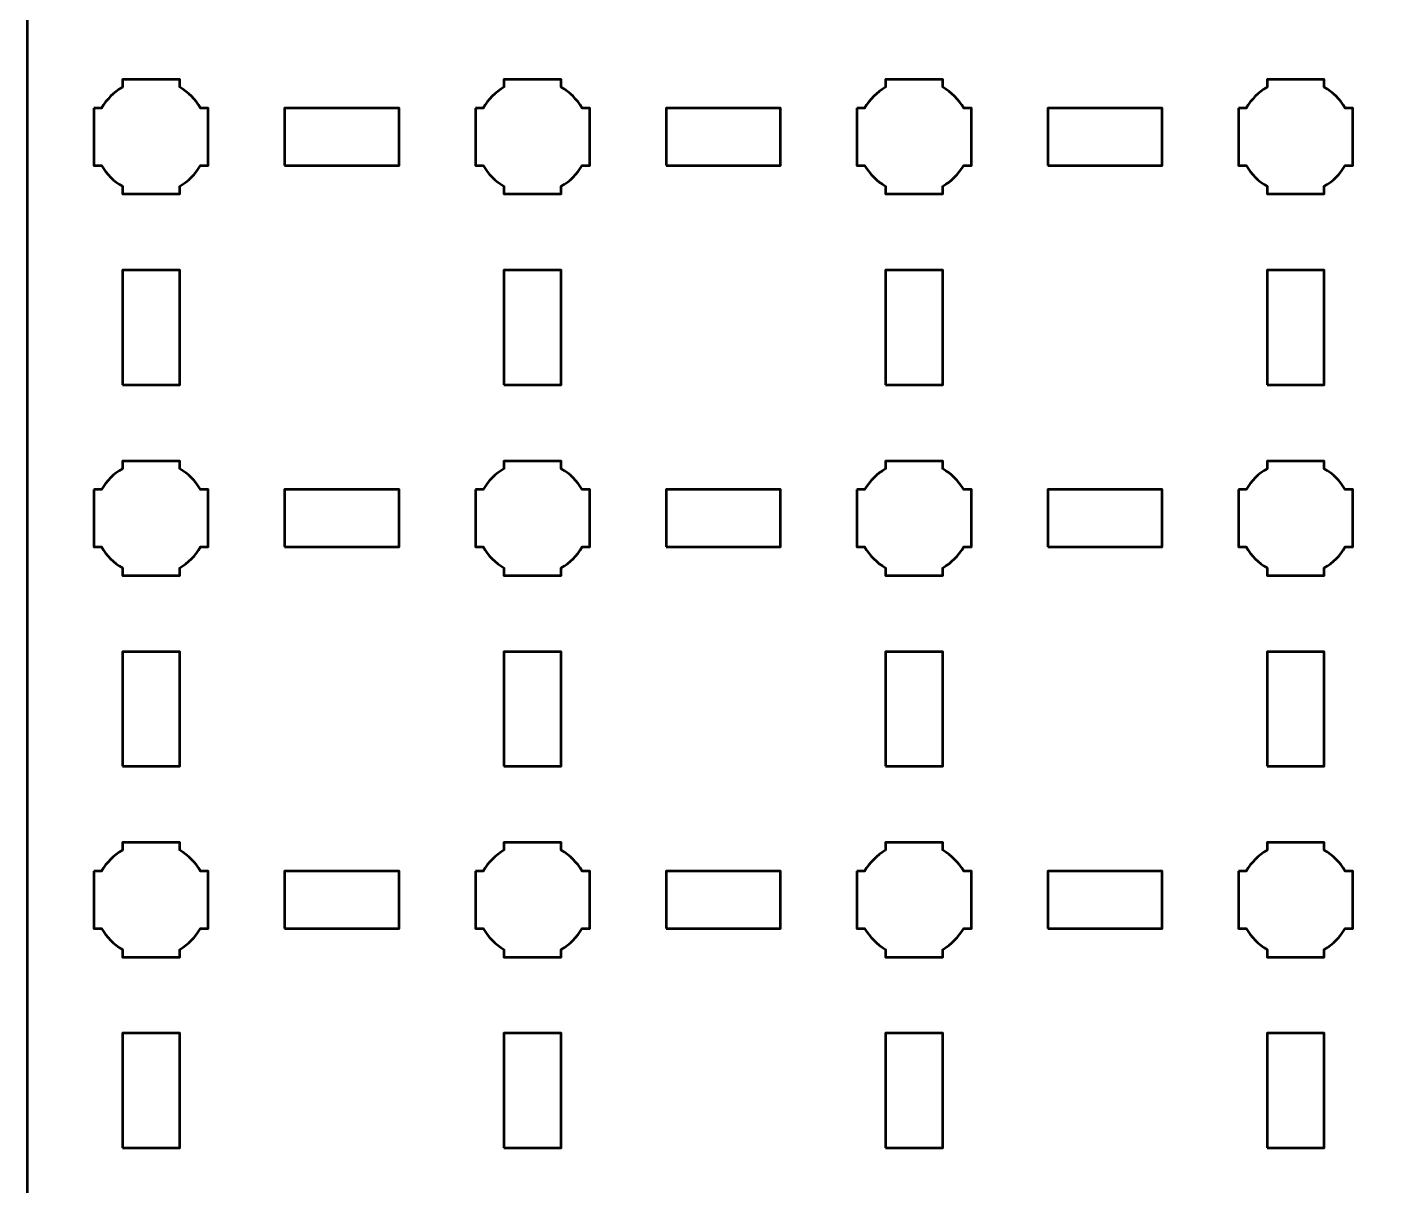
# Model space of a CAD drawing. Header units: centimetres. Extents: x -40.1 to 19.1, y -39.5 to 9.8.
# Drawn here: x -40.15 to -33.06, y -2.35 to 3.73 of the extents above; entities that cross this region are included whole.
import ezdxf

# ---------------------------------------------------------------- set-up
doc = ezdxf.new("R2010")
doc.units = ezdxf.units.CM
doc.header["$MEASUREMENT"] = 0
doc.layers.add('Layer 1', color=7, linetype='Continuous')

msp = doc.modelspace()

# ---------------------------------------------------------------- linework, layer by layer
at = {"layer": 'Layer 1', "lineweight": 53}
for points in [[(-38.8, 3), (-38.2, 3), (-38.2, 3.3), (-38.8, 3.3), (-38.8, 3)], [(-36.8, 3), (-36.2, 3), (-36.2, 3.3), (-36.8, 3.3), (-36.8, 3)], [(-34.8, 3), (-34.2, 3), (-34.2, 3.3), (-34.8, 3.3), (-34.8, 3)], [(-39.65, 1.85), (-39.35, 1.85), (-39.35, 2.45), (-39.65, 2.45), (-39.65, 1.85)], [(-37.65, 1.85), (-37.35, 1.85), (-37.35, 2.45), (-37.65, 2.45), (-37.65, 1.85)], [(-35.65, 1.85), (-35.35, 1.85), (-35.35, 2.45), (-35.65, 2.45), (-35.65, 1.85)], [(-33.65, 1.85), (-33.35, 1.85), (-33.35, 2.45), (-33.65, 2.45), (-33.65, 1.85)], [(-38.8, 1), (-38.2, 1), (-38.2, 1.3), (-38.8, 1.3), (-38.8, 1)], [(-36.8, 1), (-36.2, 1), (-36.2, 1.3), (-36.8, 1.3), (-36.8, 1)], [(-34.8, 1), (-34.2, 1), (-34.2, 1.3), (-34.8, 1.3), (-34.8, 1)], [(-39.65, -0.15), (-39.35, -0.15), (-39.35, 0.45), (-39.65, 0.45), (-39.65, -0.15)], [(-37.65, -0.15), (-37.35, -0.15), (-37.35, 0.45), (-37.65, 0.45), (-37.65, -0.15)], [(-35.65, -0.15), (-35.35, -0.15), (-35.35, 0.45), (-35.65, 0.45), (-35.65, -0.15)], [(-33.65, -0.15), (-33.35, -0.15), (-33.35, 0.45), (-33.65, 0.45), (-33.65, -0.15)], [(-38.8, -1), (-38.2, -1), (-38.2, -0.7), (-38.8, -0.7), (-38.8, -1)], [(-36.8, -1), (-36.2, -1), (-36.2, -0.7), (-36.8, -0.7), (-36.8, -1)], [(-34.8, -1), (-34.2, -1), (-34.2, -0.7), (-34.8, -0.7), (-34.8, -1)], [(-39.65, -2.15), (-39.35, -2.15), (-39.35, -1.55), (-39.65, -1.55), (-39.65, -2.15)], [(-37.65, -2.15), (-37.35, -2.15), (-37.35, -1.55), (-37.65, -1.55), (-37.65, -2.15)], [(-35.65, -2.15), (-35.35, -2.15), (-35.35, -1.55), (-35.65, -1.55), (-35.65, -2.15)], [(-33.65, -2.15), (-33.35, -2.15), (-33.35, -1.55), (-33.65, -1.55), (-33.65, -2.15)]]:
    msp.add_lwpolyline(points, close=True, dxfattribs=at)
for points, knots in [([(-40.15, -39), (-40.15, -39), (-40.15, 9.3), (-40.15, 9.3), (-40.15, 9.3), (-40.15, 9.57609), (-39.92609, 9.8), (-39.65, 9.8), (-39.65, 9.8), (-39.65, 9.8), (18.65, 9.8), (18.65, 9.8), (18.65, 9.8), (18.92609, 9.8), (19.15, 9.57609), (19.15, 9.3), (19.15, 9.3), (19.15, 9.3), (19.15, -39), (19.15, -39), (19.15, -39), (19.15, -39.27609), (18.92609, -39.5), (18.65, -39.5), (18.65, -39.5), (18.65, -39.5), (-39.65, -39.5), (-39.65, -39.5), (-39.65, -39.5), (-39.92609, -39.5), (-40.15, -39.27609), (-40.15, -39)], [0, 0, 0, 0, 0.125, 0.125, 0.125, 0.125, 0.25, 0.25, 0.25, 0.25, 0.375, 0.375, 0.375, 0.375, 0.5, 0.5, 0.5, 0.5, 0.625, 0.625, 0.625, 0.625, 0.75, 0.75, 0.75, 0.75, 0.875, 0.875, 0.875, 0.875, 1, 1, 1, 1]), ([(-39.8, 3.3), (-39.8, 3.3), (-39.75985, 3.3), (-39.75985, 3.3), (-39.75985, 3.3), (-39.7335, 3.34553), (-39.69553, 3.3835), (-39.65, 3.40985), (-39.65, 3.40985), (-39.65, 3.40985), (-39.65, 3.45), (-39.65, 3.45), (-39.65, 3.45), (-39.65, 3.45), (-39.5, 3.45), (-39.5, 3.45), (-39.5, 3.45), (-39.5, 3.45), (-39.35, 3.45), (-39.35, 3.45), (-39.35, 3.45), (-39.35, 3.45), (-39.35, 3.40985), (-39.35, 3.40985), (-39.35, 3.40985), (-39.30447, 3.3835), (-39.2665, 3.34553), (-39.24015, 3.3), (-39.24015, 3.3), (-39.24015, 3.3), (-39.2, 3.3), (-39.2, 3.3), (-39.2, 3.3), (-39.2, 3.3), (-39.2, 3.15), (-39.2, 3.15), (-39.2, 3.15), (-39.2, 3.15), (-39.2, 3), (-39.2, 3), (-39.2, 3), (-39.2, 3), (-39.24015, 3), (-39.24015, 3), (-39.24015, 3), (-39.2665, 2.95447), (-39.30447, 2.9165), (-39.35, 2.89015), (-39.35, 2.89015), (-39.35, 2.89015), (-39.35, 2.85), (-39.35, 2.85), (-39.35, 2.85), (-39.35, 2.85), (-39.5, 2.85), (-39.5, 2.85), (-39.5, 2.85), (-39.5, 2.85), (-39.65, 2.85), (-39.65, 2.85), (-39.65, 2.85), (-39.65, 2.85), (-39.65, 2.89015), (-39.65, 2.89015), (-39.65, 2.89015), (-39.69553, 2.9165), (-39.7335, 2.95447), (-39.75985, 3), (-39.75985, 3), (-39.75985, 3), (-39.8, 3), (-39.8, 3), (-39.8, 3), (-39.8, 3), (-39.8, 3.15), (-39.8, 3.15), (-39.8, 3.15), (-39.8, 3.15), (-39.8, 3.3), (-39.8, 3.3)], [0, 0, 0, 0, 0.05, 0.05, 0.05, 0.05, 0.1, 0.1, 0.1, 0.1, 0.15, 0.15, 0.15, 0.15, 0.2, 0.2, 0.2, 0.2, 0.25, 0.25, 0.25, 0.25, 0.3, 0.3, 0.3, 0.3, 0.35, 0.35, 0.35, 0.35, 0.4, 0.4, 0.4, 0.4, 0.45, 0.45, 0.45, 0.45, 0.5, 0.5, 0.5, 0.5, 0.55, 0.55, 0.55, 0.55, 0.6, 0.6, 0.6, 0.6, 0.65, 0.65, 0.65, 0.65, 0.7, 0.7, 0.7, 0.7, 0.75, 0.75, 0.75, 0.75, 0.8, 0.8, 0.8, 0.8, 0.85, 0.85, 0.85, 0.85, 0.9, 0.9, 0.9, 0.9, 0.95, 0.95, 0.95, 0.95, 1, 1, 1, 1]), ([(-37.8, 3.3), (-37.8, 3.3), (-37.75985, 3.3), (-37.75985, 3.3), (-37.75985, 3.3), (-37.7335, 3.34553), (-37.69553, 3.3835), (-37.65, 3.40985), (-37.65, 3.40985), (-37.65, 3.40985), (-37.65, 3.45), (-37.65, 3.45), (-37.65, 3.45), (-37.65, 3.45), (-37.5, 3.45), (-37.5, 3.45), (-37.5, 3.45), (-37.5, 3.45), (-37.35, 3.45), (-37.35, 3.45), (-37.35, 3.45), (-37.35, 3.45), (-37.35, 3.40985), (-37.35, 3.40985), (-37.35, 3.40985), (-37.30447, 3.3835), (-37.2665, 3.34553), (-37.24015, 3.3), (-37.24015, 3.3), (-37.24015, 3.3), (-37.2, 3.3), (-37.2, 3.3), (-37.2, 3.3), (-37.2, 3.3), (-37.2, 3.15), (-37.2, 3.15), (-37.2, 3.15), (-37.2, 3.15), (-37.2, 3), (-37.2, 3), (-37.2, 3), (-37.2, 3), (-37.24015, 3), (-37.24015, 3), (-37.24015, 3), (-37.2665, 2.95447), (-37.30447, 2.9165), (-37.35, 2.89015), (-37.35, 2.89015), (-37.35, 2.89015), (-37.35, 2.85), (-37.35, 2.85), (-37.35, 2.85), (-37.35, 2.85), (-37.5, 2.85), (-37.5, 2.85), (-37.5, 2.85), (-37.5, 2.85), (-37.65, 2.85), (-37.65, 2.85), (-37.65, 2.85), (-37.65, 2.85), (-37.65, 2.89015), (-37.65, 2.89015), (-37.65, 2.89015), (-37.69553, 2.9165), (-37.7335, 2.95447), (-37.75985, 3), (-37.75985, 3), (-37.75985, 3), (-37.8, 3), (-37.8, 3), (-37.8, 3), (-37.8, 3), (-37.8, 3.15), (-37.8, 3.15), (-37.8, 3.15), (-37.8, 3.15), (-37.8, 3.3), (-37.8, 3.3)], [0, 0, 0, 0, 0.05, 0.05, 0.05, 0.05, 0.1, 0.1, 0.1, 0.1, 0.15, 0.15, 0.15, 0.15, 0.2, 0.2, 0.2, 0.2, 0.25, 0.25, 0.25, 0.25, 0.3, 0.3, 0.3, 0.3, 0.35, 0.35, 0.35, 0.35, 0.4, 0.4, 0.4, 0.4, 0.45, 0.45, 0.45, 0.45, 0.5, 0.5, 0.5, 0.5, 0.55, 0.55, 0.55, 0.55, 0.6, 0.6, 0.6, 0.6, 0.65, 0.65, 0.65, 0.65, 0.7, 0.7, 0.7, 0.7, 0.75, 0.75, 0.75, 0.75, 0.8, 0.8, 0.8, 0.8, 0.85, 0.85, 0.85, 0.85, 0.9, 0.9, 0.9, 0.9, 0.95, 0.95, 0.95, 0.95, 1, 1, 1, 1]), ([(-35.8, 3.3), (-35.8, 3.3), (-35.75985, 3.3), (-35.75985, 3.3), (-35.75985, 3.3), (-35.7335, 3.34553), (-35.69553, 3.3835), (-35.65, 3.40985), (-35.65, 3.40985), (-35.65, 3.40985), (-35.65, 3.45), (-35.65, 3.45), (-35.65, 3.45), (-35.65, 3.45), (-35.5, 3.45), (-35.5, 3.45), (-35.5, 3.45), (-35.5, 3.45), (-35.35, 3.45), (-35.35, 3.45), (-35.35, 3.45), (-35.35, 3.45), (-35.35, 3.40985), (-35.35, 3.40985), (-35.35, 3.40985), (-35.30447, 3.3835), (-35.2665, 3.34553), (-35.24015, 3.3), (-35.24015, 3.3), (-35.24015, 3.3), (-35.2, 3.3), (-35.2, 3.3), (-35.2, 3.3), (-35.2, 3.3), (-35.2, 3.15), (-35.2, 3.15), (-35.2, 3.15), (-35.2, 3.15), (-35.2, 3), (-35.2, 3), (-35.2, 3), (-35.2, 3), (-35.24015, 3), (-35.24015, 3), (-35.24015, 3), (-35.2665, 2.95447), (-35.30447, 2.9165), (-35.35, 2.89015), (-35.35, 2.89015), (-35.35, 2.89015), (-35.35, 2.85), (-35.35, 2.85), (-35.35, 2.85), (-35.35, 2.85), (-35.5, 2.85), (-35.5, 2.85), (-35.5, 2.85), (-35.5, 2.85), (-35.65, 2.85), (-35.65, 2.85), (-35.65, 2.85), (-35.65, 2.85), (-35.65, 2.89015), (-35.65, 2.89015), (-35.65, 2.89015), (-35.69553, 2.9165), (-35.7335, 2.95447), (-35.75985, 3), (-35.75985, 3), (-35.75985, 3), (-35.8, 3), (-35.8, 3), (-35.8, 3), (-35.8, 3), (-35.8, 3.15), (-35.8, 3.15), (-35.8, 3.15), (-35.8, 3.15), (-35.8, 3.3), (-35.8, 3.3)], [0, 0, 0, 0, 0.05, 0.05, 0.05, 0.05, 0.1, 0.1, 0.1, 0.1, 0.15, 0.15, 0.15, 0.15, 0.2, 0.2, 0.2, 0.2, 0.25, 0.25, 0.25, 0.25, 0.3, 0.3, 0.3, 0.3, 0.35, 0.35, 0.35, 0.35, 0.4, 0.4, 0.4, 0.4, 0.45, 0.45, 0.45, 0.45, 0.5, 0.5, 0.5, 0.5, 0.55, 0.55, 0.55, 0.55, 0.6, 0.6, 0.6, 0.6, 0.65, 0.65, 0.65, 0.65, 0.7, 0.7, 0.7, 0.7, 0.75, 0.75, 0.75, 0.75, 0.8, 0.8, 0.8, 0.8, 0.85, 0.85, 0.85, 0.85, 0.9, 0.9, 0.9, 0.9, 0.95, 0.95, 0.95, 0.95, 1, 1, 1, 1]), ([(-33.8, 3.3), (-33.8, 3.3), (-33.75985, 3.3), (-33.75985, 3.3), (-33.75985, 3.3), (-33.7335, 3.34553), (-33.69553, 3.3835), (-33.65, 3.40985), (-33.65, 3.40985), (-33.65, 3.40985), (-33.65, 3.45), (-33.65, 3.45), (-33.65, 3.45), (-33.65, 3.45), (-33.5, 3.45), (-33.5, 3.45), (-33.5, 3.45), (-33.5, 3.45), (-33.35, 3.45), (-33.35, 3.45), (-33.35, 3.45), (-33.35, 3.45), (-33.35, 3.40985), (-33.35, 3.40985), (-33.35, 3.40985), (-33.30447, 3.3835), (-33.2665, 3.34553), (-33.24015, 3.3), (-33.24015, 3.3), (-33.24015, 3.3), (-33.2, 3.3), (-33.2, 3.3), (-33.2, 3.3), (-33.2, 3.3), (-33.2, 3.15), (-33.2, 3.15), (-33.2, 3.15), (-33.2, 3.15), (-33.2, 3), (-33.2, 3), (-33.2, 3), (-33.2, 3), (-33.24015, 3), (-33.24015, 3), (-33.24015, 3), (-33.2665, 2.95447), (-33.30447, 2.9165), (-33.35, 2.89015), (-33.35, 2.89015), (-33.35, 2.89015), (-33.35, 2.85), (-33.35, 2.85), (-33.35, 2.85), (-33.35, 2.85), (-33.5, 2.85), (-33.5, 2.85), (-33.5, 2.85), (-33.5, 2.85), (-33.65, 2.85), (-33.65, 2.85), (-33.65, 2.85), (-33.65, 2.85), (-33.65, 2.89015), (-33.65, 2.89015), (-33.65, 2.89015), (-33.69553, 2.9165), (-33.7335, 2.95447), (-33.75985, 3), (-33.75985, 3), (-33.75985, 3), (-33.8, 3), (-33.8, 3), (-33.8, 3), (-33.8, 3), (-33.8, 3.15), (-33.8, 3.15), (-33.8, 3.15), (-33.8, 3.15), (-33.8, 3.3), (-33.8, 3.3)], [0, 0, 0, 0, 0.05, 0.05, 0.05, 0.05, 0.1, 0.1, 0.1, 0.1, 0.15, 0.15, 0.15, 0.15, 0.2, 0.2, 0.2, 0.2, 0.25, 0.25, 0.25, 0.25, 0.3, 0.3, 0.3, 0.3, 0.35, 0.35, 0.35, 0.35, 0.4, 0.4, 0.4, 0.4, 0.45, 0.45, 0.45, 0.45, 0.5, 0.5, 0.5, 0.5, 0.55, 0.55, 0.55, 0.55, 0.6, 0.6, 0.6, 0.6, 0.65, 0.65, 0.65, 0.65, 0.7, 0.7, 0.7, 0.7, 0.75, 0.75, 0.75, 0.75, 0.8, 0.8, 0.8, 0.8, 0.85, 0.85, 0.85, 0.85, 0.9, 0.9, 0.9, 0.9, 0.95, 0.95, 0.95, 0.95, 1, 1, 1, 1]), ([(-39.8, 1.3), (-39.8, 1.3), (-39.75985, 1.3), (-39.75985, 1.3), (-39.75985, 1.3), (-39.7335, 1.34553), (-39.69553, 1.3835), (-39.65, 1.40985), (-39.65, 1.40985), (-39.65, 1.40985), (-39.65, 1.45), (-39.65, 1.45), (-39.65, 1.45), (-39.65, 1.45), (-39.5, 1.45), (-39.5, 1.45), (-39.5, 1.45), (-39.5, 1.45), (-39.35, 1.45), (-39.35, 1.45), (-39.35, 1.45), (-39.35, 1.45), (-39.35, 1.40985), (-39.35, 1.40985), (-39.35, 1.40985), (-39.30447, 1.3835), (-39.2665, 1.34553), (-39.24015, 1.3), (-39.24015, 1.3), (-39.24015, 1.3), (-39.2, 1.3), (-39.2, 1.3), (-39.2, 1.3), (-39.2, 1.3), (-39.2, 1.15), (-39.2, 1.15), (-39.2, 1.15), (-39.2, 1.15), (-39.2, 1), (-39.2, 1), (-39.2, 1), (-39.2, 1), (-39.24015, 1), (-39.24015, 1), (-39.24015, 1), (-39.2665, 0.95447), (-39.30447, 0.9165), (-39.35, 0.89015), (-39.35, 0.89015), (-39.35, 0.89015), (-39.35, 0.85), (-39.35, 0.85), (-39.35, 0.85), (-39.35, 0.85), (-39.5, 0.85), (-39.5, 0.85), (-39.5, 0.85), (-39.5, 0.85), (-39.65, 0.85), (-39.65, 0.85), (-39.65, 0.85), (-39.65, 0.85), (-39.65, 0.89015), (-39.65, 0.89015), (-39.65, 0.89015), (-39.69553, 0.9165), (-39.7335, 0.95447), (-39.75985, 1), (-39.75985, 1), (-39.75985, 1), (-39.8, 1), (-39.8, 1), (-39.8, 1), (-39.8, 1), (-39.8, 1.15), (-39.8, 1.15), (-39.8, 1.15), (-39.8, 1.15), (-39.8, 1.3), (-39.8, 1.3)], [0, 0, 0, 0, 0.05, 0.05, 0.05, 0.05, 0.1, 0.1, 0.1, 0.1, 0.15, 0.15, 0.15, 0.15, 0.2, 0.2, 0.2, 0.2, 0.25, 0.25, 0.25, 0.25, 0.3, 0.3, 0.3, 0.3, 0.35, 0.35, 0.35, 0.35, 0.4, 0.4, 0.4, 0.4, 0.45, 0.45, 0.45, 0.45, 0.5, 0.5, 0.5, 0.5, 0.55, 0.55, 0.55, 0.55, 0.6, 0.6, 0.6, 0.6, 0.65, 0.65, 0.65, 0.65, 0.7, 0.7, 0.7, 0.7, 0.75, 0.75, 0.75, 0.75, 0.8, 0.8, 0.8, 0.8, 0.85, 0.85, 0.85, 0.85, 0.9, 0.9, 0.9, 0.9, 0.95, 0.95, 0.95, 0.95, 1, 1, 1, 1]), ([(-37.8, 1.3), (-37.8, 1.3), (-37.75985, 1.3), (-37.75985, 1.3), (-37.75985, 1.3), (-37.7335, 1.34553), (-37.69553, 1.3835), (-37.65, 1.40985), (-37.65, 1.40985), (-37.65, 1.40985), (-37.65, 1.45), (-37.65, 1.45), (-37.65, 1.45), (-37.65, 1.45), (-37.5, 1.45), (-37.5, 1.45), (-37.5, 1.45), (-37.5, 1.45), (-37.35, 1.45), (-37.35, 1.45), (-37.35, 1.45), (-37.35, 1.45), (-37.35, 1.40985), (-37.35, 1.40985), (-37.35, 1.40985), (-37.30447, 1.3835), (-37.2665, 1.34553), (-37.24015, 1.3), (-37.24015, 1.3), (-37.24015, 1.3), (-37.2, 1.3), (-37.2, 1.3), (-37.2, 1.3), (-37.2, 1.3), (-37.2, 1.15), (-37.2, 1.15), (-37.2, 1.15), (-37.2, 1.15), (-37.2, 1), (-37.2, 1), (-37.2, 1), (-37.2, 1), (-37.24015, 1), (-37.24015, 1), (-37.24015, 1), (-37.2665, 0.95447), (-37.30447, 0.9165), (-37.35, 0.89015), (-37.35, 0.89015), (-37.35, 0.89015), (-37.35, 0.85), (-37.35, 0.85), (-37.35, 0.85), (-37.35, 0.85), (-37.5, 0.85), (-37.5, 0.85), (-37.5, 0.85), (-37.5, 0.85), (-37.65, 0.85), (-37.65, 0.85), (-37.65, 0.85), (-37.65, 0.85), (-37.65, 0.89015), (-37.65, 0.89015), (-37.65, 0.89015), (-37.69553, 0.9165), (-37.7335, 0.95447), (-37.75985, 1), (-37.75985, 1), (-37.75985, 1), (-37.8, 1), (-37.8, 1), (-37.8, 1), (-37.8, 1), (-37.8, 1.15), (-37.8, 1.15), (-37.8, 1.15), (-37.8, 1.15), (-37.8, 1.3), (-37.8, 1.3)], [0, 0, 0, 0, 0.05, 0.05, 0.05, 0.05, 0.1, 0.1, 0.1, 0.1, 0.15, 0.15, 0.15, 0.15, 0.2, 0.2, 0.2, 0.2, 0.25, 0.25, 0.25, 0.25, 0.3, 0.3, 0.3, 0.3, 0.35, 0.35, 0.35, 0.35, 0.4, 0.4, 0.4, 0.4, 0.45, 0.45, 0.45, 0.45, 0.5, 0.5, 0.5, 0.5, 0.55, 0.55, 0.55, 0.55, 0.6, 0.6, 0.6, 0.6, 0.65, 0.65, 0.65, 0.65, 0.7, 0.7, 0.7, 0.7, 0.75, 0.75, 0.75, 0.75, 0.8, 0.8, 0.8, 0.8, 0.85, 0.85, 0.85, 0.85, 0.9, 0.9, 0.9, 0.9, 0.95, 0.95, 0.95, 0.95, 1, 1, 1, 1]), ([(-35.8, 1.3), (-35.8, 1.3), (-35.75985, 1.3), (-35.75985, 1.3), (-35.75985, 1.3), (-35.7335, 1.34553), (-35.69553, 1.3835), (-35.65, 1.40985), (-35.65, 1.40985), (-35.65, 1.40985), (-35.65, 1.45), (-35.65, 1.45), (-35.65, 1.45), (-35.65, 1.45), (-35.5, 1.45), (-35.5, 1.45), (-35.5, 1.45), (-35.5, 1.45), (-35.35, 1.45), (-35.35, 1.45), (-35.35, 1.45), (-35.35, 1.45), (-35.35, 1.40985), (-35.35, 1.40985), (-35.35, 1.40985), (-35.30447, 1.3835), (-35.2665, 1.34553), (-35.24015, 1.3), (-35.24015, 1.3), (-35.24015, 1.3), (-35.2, 1.3), (-35.2, 1.3), (-35.2, 1.3), (-35.2, 1.3), (-35.2, 1.15), (-35.2, 1.15), (-35.2, 1.15), (-35.2, 1.15), (-35.2, 1), (-35.2, 1), (-35.2, 1), (-35.2, 1), (-35.24015, 1), (-35.24015, 1), (-35.24015, 1), (-35.2665, 0.95447), (-35.30447, 0.9165), (-35.35, 0.89015), (-35.35, 0.89015), (-35.35, 0.89015), (-35.35, 0.85), (-35.35, 0.85), (-35.35, 0.85), (-35.35, 0.85), (-35.5, 0.85), (-35.5, 0.85), (-35.5, 0.85), (-35.5, 0.85), (-35.65, 0.85), (-35.65, 0.85), (-35.65, 0.85), (-35.65, 0.85), (-35.65, 0.89015), (-35.65, 0.89015), (-35.65, 0.89015), (-35.69553, 0.9165), (-35.7335, 0.95447), (-35.75985, 1), (-35.75985, 1), (-35.75985, 1), (-35.8, 1), (-35.8, 1), (-35.8, 1), (-35.8, 1), (-35.8, 1.15), (-35.8, 1.15), (-35.8, 1.15), (-35.8, 1.15), (-35.8, 1.3), (-35.8, 1.3)], [0, 0, 0, 0, 0.05, 0.05, 0.05, 0.05, 0.1, 0.1, 0.1, 0.1, 0.15, 0.15, 0.15, 0.15, 0.2, 0.2, 0.2, 0.2, 0.25, 0.25, 0.25, 0.25, 0.3, 0.3, 0.3, 0.3, 0.35, 0.35, 0.35, 0.35, 0.4, 0.4, 0.4, 0.4, 0.45, 0.45, 0.45, 0.45, 0.5, 0.5, 0.5, 0.5, 0.55, 0.55, 0.55, 0.55, 0.6, 0.6, 0.6, 0.6, 0.65, 0.65, 0.65, 0.65, 0.7, 0.7, 0.7, 0.7, 0.75, 0.75, 0.75, 0.75, 0.8, 0.8, 0.8, 0.8, 0.85, 0.85, 0.85, 0.85, 0.9, 0.9, 0.9, 0.9, 0.95, 0.95, 0.95, 0.95, 1, 1, 1, 1]), ([(-33.8, 1.3), (-33.8, 1.3), (-33.75985, 1.3), (-33.75985, 1.3), (-33.75985, 1.3), (-33.7335, 1.34553), (-33.69553, 1.3835), (-33.65, 1.40985), (-33.65, 1.40985), (-33.65, 1.40985), (-33.65, 1.45), (-33.65, 1.45), (-33.65, 1.45), (-33.65, 1.45), (-33.5, 1.45), (-33.5, 1.45), (-33.5, 1.45), (-33.5, 1.45), (-33.35, 1.45), (-33.35, 1.45), (-33.35, 1.45), (-33.35, 1.45), (-33.35, 1.40985), (-33.35, 1.40985), (-33.35, 1.40985), (-33.30447, 1.3835), (-33.2665, 1.34553), (-33.24015, 1.3), (-33.24015, 1.3), (-33.24015, 1.3), (-33.2, 1.3), (-33.2, 1.3), (-33.2, 1.3), (-33.2, 1.3), (-33.2, 1.15), (-33.2, 1.15), (-33.2, 1.15), (-33.2, 1.15), (-33.2, 1), (-33.2, 1), (-33.2, 1), (-33.2, 1), (-33.24015, 1), (-33.24015, 1), (-33.24015, 1), (-33.2665, 0.95447), (-33.30447, 0.9165), (-33.35, 0.89015), (-33.35, 0.89015), (-33.35, 0.89015), (-33.35, 0.85), (-33.35, 0.85), (-33.35, 0.85), (-33.35, 0.85), (-33.5, 0.85), (-33.5, 0.85), (-33.5, 0.85), (-33.5, 0.85), (-33.65, 0.85), (-33.65, 0.85), (-33.65, 0.85), (-33.65, 0.85), (-33.65, 0.89015), (-33.65, 0.89015), (-33.65, 0.89015), (-33.69553, 0.9165), (-33.7335, 0.95447), (-33.75985, 1), (-33.75985, 1), (-33.75985, 1), (-33.8, 1), (-33.8, 1), (-33.8, 1), (-33.8, 1), (-33.8, 1.15), (-33.8, 1.15), (-33.8, 1.15), (-33.8, 1.15), (-33.8, 1.3), (-33.8, 1.3)], [0, 0, 0, 0, 0.05, 0.05, 0.05, 0.05, 0.1, 0.1, 0.1, 0.1, 0.15, 0.15, 0.15, 0.15, 0.2, 0.2, 0.2, 0.2, 0.25, 0.25, 0.25, 0.25, 0.3, 0.3, 0.3, 0.3, 0.35, 0.35, 0.35, 0.35, 0.4, 0.4, 0.4, 0.4, 0.45, 0.45, 0.45, 0.45, 0.5, 0.5, 0.5, 0.5, 0.55, 0.55, 0.55, 0.55, 0.6, 0.6, 0.6, 0.6, 0.65, 0.65, 0.65, 0.65, 0.7, 0.7, 0.7, 0.7, 0.75, 0.75, 0.75, 0.75, 0.8, 0.8, 0.8, 0.8, 0.85, 0.85, 0.85, 0.85, 0.9, 0.9, 0.9, 0.9, 0.95, 0.95, 0.95, 0.95, 1, 1, 1, 1]), ([(-39.8, -0.7), (-39.8, -0.7), (-39.75985, -0.7), (-39.75985, -0.7), (-39.75985, -0.7), (-39.7335, -0.65447), (-39.69553, -0.6165), (-39.65, -0.59015), (-39.65, -0.59015), (-39.65, -0.59015), (-39.65, -0.55), (-39.65, -0.55), (-39.65, -0.55), (-39.65, -0.55), (-39.5, -0.55), (-39.5, -0.55), (-39.5, -0.55), (-39.5, -0.55), (-39.35, -0.55), (-39.35, -0.55), (-39.35, -0.55), (-39.35, -0.55), (-39.35, -0.59015), (-39.35, -0.59015), (-39.35, -0.59015), (-39.30447, -0.6165), (-39.2665, -0.65447), (-39.24015, -0.7), (-39.24015, -0.7), (-39.24015, -0.7), (-39.2, -0.7), (-39.2, -0.7), (-39.2, -0.7), (-39.2, -0.7), (-39.2, -0.85), (-39.2, -0.85), (-39.2, -0.85), (-39.2, -0.85), (-39.2, -1), (-39.2, -1), (-39.2, -1), (-39.2, -1), (-39.24015, -1), (-39.24015, -1), (-39.24015, -1), (-39.2665, -1.04553), (-39.30447, -1.0835), (-39.35, -1.10985), (-39.35, -1.10985), (-39.35, -1.10985), (-39.35, -1.15), (-39.35, -1.15), (-39.35, -1.15), (-39.35, -1.15), (-39.5, -1.15), (-39.5, -1.15), (-39.5, -1.15), (-39.5, -1.15), (-39.65, -1.15), (-39.65, -1.15), (-39.65, -1.15), (-39.65, -1.15), (-39.65, -1.10985), (-39.65, -1.10985), (-39.65, -1.10985), (-39.69553, -1.0835), (-39.7335, -1.04553), (-39.75985, -1), (-39.75985, -1), (-39.75985, -1), (-39.8, -1), (-39.8, -1), (-39.8, -1), (-39.8, -1), (-39.8, -0.85), (-39.8, -0.85), (-39.8, -0.85), (-39.8, -0.85), (-39.8, -0.7), (-39.8, -0.7)], [0, 0, 0, 0, 0.05, 0.05, 0.05, 0.05, 0.1, 0.1, 0.1, 0.1, 0.15, 0.15, 0.15, 0.15, 0.2, 0.2, 0.2, 0.2, 0.25, 0.25, 0.25, 0.25, 0.3, 0.3, 0.3, 0.3, 0.35, 0.35, 0.35, 0.35, 0.4, 0.4, 0.4, 0.4, 0.45, 0.45, 0.45, 0.45, 0.5, 0.5, 0.5, 0.5, 0.55, 0.55, 0.55, 0.55, 0.6, 0.6, 0.6, 0.6, 0.65, 0.65, 0.65, 0.65, 0.7, 0.7, 0.7, 0.7, 0.75, 0.75, 0.75, 0.75, 0.8, 0.8, 0.8, 0.8, 0.85, 0.85, 0.85, 0.85, 0.9, 0.9, 0.9, 0.9, 0.95, 0.95, 0.95, 0.95, 1, 1, 1, 1]), ([(-37.8, -0.7), (-37.8, -0.7), (-37.75985, -0.7), (-37.75985, -0.7), (-37.75985, -0.7), (-37.7335, -0.65447), (-37.69553, -0.6165), (-37.65, -0.59015), (-37.65, -0.59015), (-37.65, -0.59015), (-37.65, -0.55), (-37.65, -0.55), (-37.65, -0.55), (-37.65, -0.55), (-37.5, -0.55), (-37.5, -0.55), (-37.5, -0.55), (-37.5, -0.55), (-37.35, -0.55), (-37.35, -0.55), (-37.35, -0.55), (-37.35, -0.55), (-37.35, -0.59015), (-37.35, -0.59015), (-37.35, -0.59015), (-37.30447, -0.6165), (-37.2665, -0.65447), (-37.24015, -0.7), (-37.24015, -0.7), (-37.24015, -0.7), (-37.2, -0.7), (-37.2, -0.7), (-37.2, -0.7), (-37.2, -0.7), (-37.2, -0.85), (-37.2, -0.85), (-37.2, -0.85), (-37.2, -0.85), (-37.2, -1), (-37.2, -1), (-37.2, -1), (-37.2, -1), (-37.24015, -1), (-37.24015, -1), (-37.24015, -1), (-37.2665, -1.04553), (-37.30447, -1.0835), (-37.35, -1.10985), (-37.35, -1.10985), (-37.35, -1.10985), (-37.35, -1.15), (-37.35, -1.15), (-37.35, -1.15), (-37.35, -1.15), (-37.5, -1.15), (-37.5, -1.15), (-37.5, -1.15), (-37.5, -1.15), (-37.65, -1.15), (-37.65, -1.15), (-37.65, -1.15), (-37.65, -1.15), (-37.65, -1.10985), (-37.65, -1.10985), (-37.65, -1.10985), (-37.69553, -1.0835), (-37.7335, -1.04553), (-37.75985, -1), (-37.75985, -1), (-37.75985, -1), (-37.8, -1), (-37.8, -1), (-37.8, -1), (-37.8, -1), (-37.8, -0.85), (-37.8, -0.85), (-37.8, -0.85), (-37.8, -0.85), (-37.8, -0.7), (-37.8, -0.7)], [0, 0, 0, 0, 0.05, 0.05, 0.05, 0.05, 0.1, 0.1, 0.1, 0.1, 0.15, 0.15, 0.15, 0.15, 0.2, 0.2, 0.2, 0.2, 0.25, 0.25, 0.25, 0.25, 0.3, 0.3, 0.3, 0.3, 0.35, 0.35, 0.35, 0.35, 0.4, 0.4, 0.4, 0.4, 0.45, 0.45, 0.45, 0.45, 0.5, 0.5, 0.5, 0.5, 0.55, 0.55, 0.55, 0.55, 0.6, 0.6, 0.6, 0.6, 0.65, 0.65, 0.65, 0.65, 0.7, 0.7, 0.7, 0.7, 0.75, 0.75, 0.75, 0.75, 0.8, 0.8, 0.8, 0.8, 0.85, 0.85, 0.85, 0.85, 0.9, 0.9, 0.9, 0.9, 0.95, 0.95, 0.95, 0.95, 1, 1, 1, 1]), ([(-35.8, -0.7), (-35.8, -0.7), (-35.75985, -0.7), (-35.75985, -0.7), (-35.75985, -0.7), (-35.7335, -0.65447), (-35.69553, -0.6165), (-35.65, -0.59015), (-35.65, -0.59015), (-35.65, -0.59015), (-35.65, -0.55), (-35.65, -0.55), (-35.65, -0.55), (-35.65, -0.55), (-35.5, -0.55), (-35.5, -0.55), (-35.5, -0.55), (-35.5, -0.55), (-35.35, -0.55), (-35.35, -0.55), (-35.35, -0.55), (-35.35, -0.55), (-35.35, -0.59015), (-35.35, -0.59015), (-35.35, -0.59015), (-35.30447, -0.6165), (-35.2665, -0.65447), (-35.24015, -0.7), (-35.24015, -0.7), (-35.24015, -0.7), (-35.2, -0.7), (-35.2, -0.7), (-35.2, -0.7), (-35.2, -0.7), (-35.2, -0.85), (-35.2, -0.85), (-35.2, -0.85), (-35.2, -0.85), (-35.2, -1), (-35.2, -1), (-35.2, -1), (-35.2, -1), (-35.24015, -1), (-35.24015, -1), (-35.24015, -1), (-35.2665, -1.04553), (-35.30447, -1.0835), (-35.35, -1.10985), (-35.35, -1.10985), (-35.35, -1.10985), (-35.35, -1.15), (-35.35, -1.15), (-35.35, -1.15), (-35.35, -1.15), (-35.5, -1.15), (-35.5, -1.15), (-35.5, -1.15), (-35.5, -1.15), (-35.65, -1.15), (-35.65, -1.15), (-35.65, -1.15), (-35.65, -1.15), (-35.65, -1.10985), (-35.65, -1.10985), (-35.65, -1.10985), (-35.69553, -1.0835), (-35.7335, -1.04553), (-35.75985, -1), (-35.75985, -1), (-35.75985, -1), (-35.8, -1), (-35.8, -1), (-35.8, -1), (-35.8, -1), (-35.8, -0.85), (-35.8, -0.85), (-35.8, -0.85), (-35.8, -0.85), (-35.8, -0.7), (-35.8, -0.7)], [0, 0, 0, 0, 0.05, 0.05, 0.05, 0.05, 0.1, 0.1, 0.1, 0.1, 0.15, 0.15, 0.15, 0.15, 0.2, 0.2, 0.2, 0.2, 0.25, 0.25, 0.25, 0.25, 0.3, 0.3, 0.3, 0.3, 0.35, 0.35, 0.35, 0.35, 0.4, 0.4, 0.4, 0.4, 0.45, 0.45, 0.45, 0.45, 0.5, 0.5, 0.5, 0.5, 0.55, 0.55, 0.55, 0.55, 0.6, 0.6, 0.6, 0.6, 0.65, 0.65, 0.65, 0.65, 0.7, 0.7, 0.7, 0.7, 0.75, 0.75, 0.75, 0.75, 0.8, 0.8, 0.8, 0.8, 0.85, 0.85, 0.85, 0.85, 0.9, 0.9, 0.9, 0.9, 0.95, 0.95, 0.95, 0.95, 1, 1, 1, 1]), ([(-33.8, -0.7), (-33.8, -0.7), (-33.75985, -0.7), (-33.75985, -0.7), (-33.75985, -0.7), (-33.7335, -0.65447), (-33.69553, -0.6165), (-33.65, -0.59015), (-33.65, -0.59015), (-33.65, -0.59015), (-33.65, -0.55), (-33.65, -0.55), (-33.65, -0.55), (-33.65, -0.55), (-33.5, -0.55), (-33.5, -0.55), (-33.5, -0.55), (-33.5, -0.55), (-33.35, -0.55), (-33.35, -0.55), (-33.35, -0.55), (-33.35, -0.55), (-33.35, -0.59015), (-33.35, -0.59015), (-33.35, -0.59015), (-33.30447, -0.6165), (-33.2665, -0.65447), (-33.24015, -0.7), (-33.24015, -0.7), (-33.24015, -0.7), (-33.2, -0.7), (-33.2, -0.7), (-33.2, -0.7), (-33.2, -0.7), (-33.2, -0.85), (-33.2, -0.85), (-33.2, -0.85), (-33.2, -0.85), (-33.2, -1), (-33.2, -1), (-33.2, -1), (-33.2, -1), (-33.24015, -1), (-33.24015, -1), (-33.24015, -1), (-33.2665, -1.04553), (-33.30447, -1.0835), (-33.35, -1.10985), (-33.35, -1.10985), (-33.35, -1.10985), (-33.35, -1.15), (-33.35, -1.15), (-33.35, -1.15), (-33.35, -1.15), (-33.5, -1.15), (-33.5, -1.15), (-33.5, -1.15), (-33.5, -1.15), (-33.65, -1.15), (-33.65, -1.15), (-33.65, -1.15), (-33.65, -1.15), (-33.65, -1.10985), (-33.65, -1.10985), (-33.65, -1.10985), (-33.69553, -1.0835), (-33.7335, -1.04553), (-33.75985, -1), (-33.75985, -1), (-33.75985, -1), (-33.8, -1), (-33.8, -1), (-33.8, -1), (-33.8, -1), (-33.8, -0.85), (-33.8, -0.85), (-33.8, -0.85), (-33.8, -0.85), (-33.8, -0.7), (-33.8, -0.7)], [0, 0, 0, 0, 0.05, 0.05, 0.05, 0.05, 0.1, 0.1, 0.1, 0.1, 0.15, 0.15, 0.15, 0.15, 0.2, 0.2, 0.2, 0.2, 0.25, 0.25, 0.25, 0.25, 0.3, 0.3, 0.3, 0.3, 0.35, 0.35, 0.35, 0.35, 0.4, 0.4, 0.4, 0.4, 0.45, 0.45, 0.45, 0.45, 0.5, 0.5, 0.5, 0.5, 0.55, 0.55, 0.55, 0.55, 0.6, 0.6, 0.6, 0.6, 0.65, 0.65, 0.65, 0.65, 0.7, 0.7, 0.7, 0.7, 0.75, 0.75, 0.75, 0.75, 0.8, 0.8, 0.8, 0.8, 0.85, 0.85, 0.85, 0.85, 0.9, 0.9, 0.9, 0.9, 0.95, 0.95, 0.95, 0.95, 1, 1, 1, 1])]:
    msp.add_open_spline(points, degree=3, knots=knots, dxfattribs=at)

doc.saveas('drawing.dxf')
